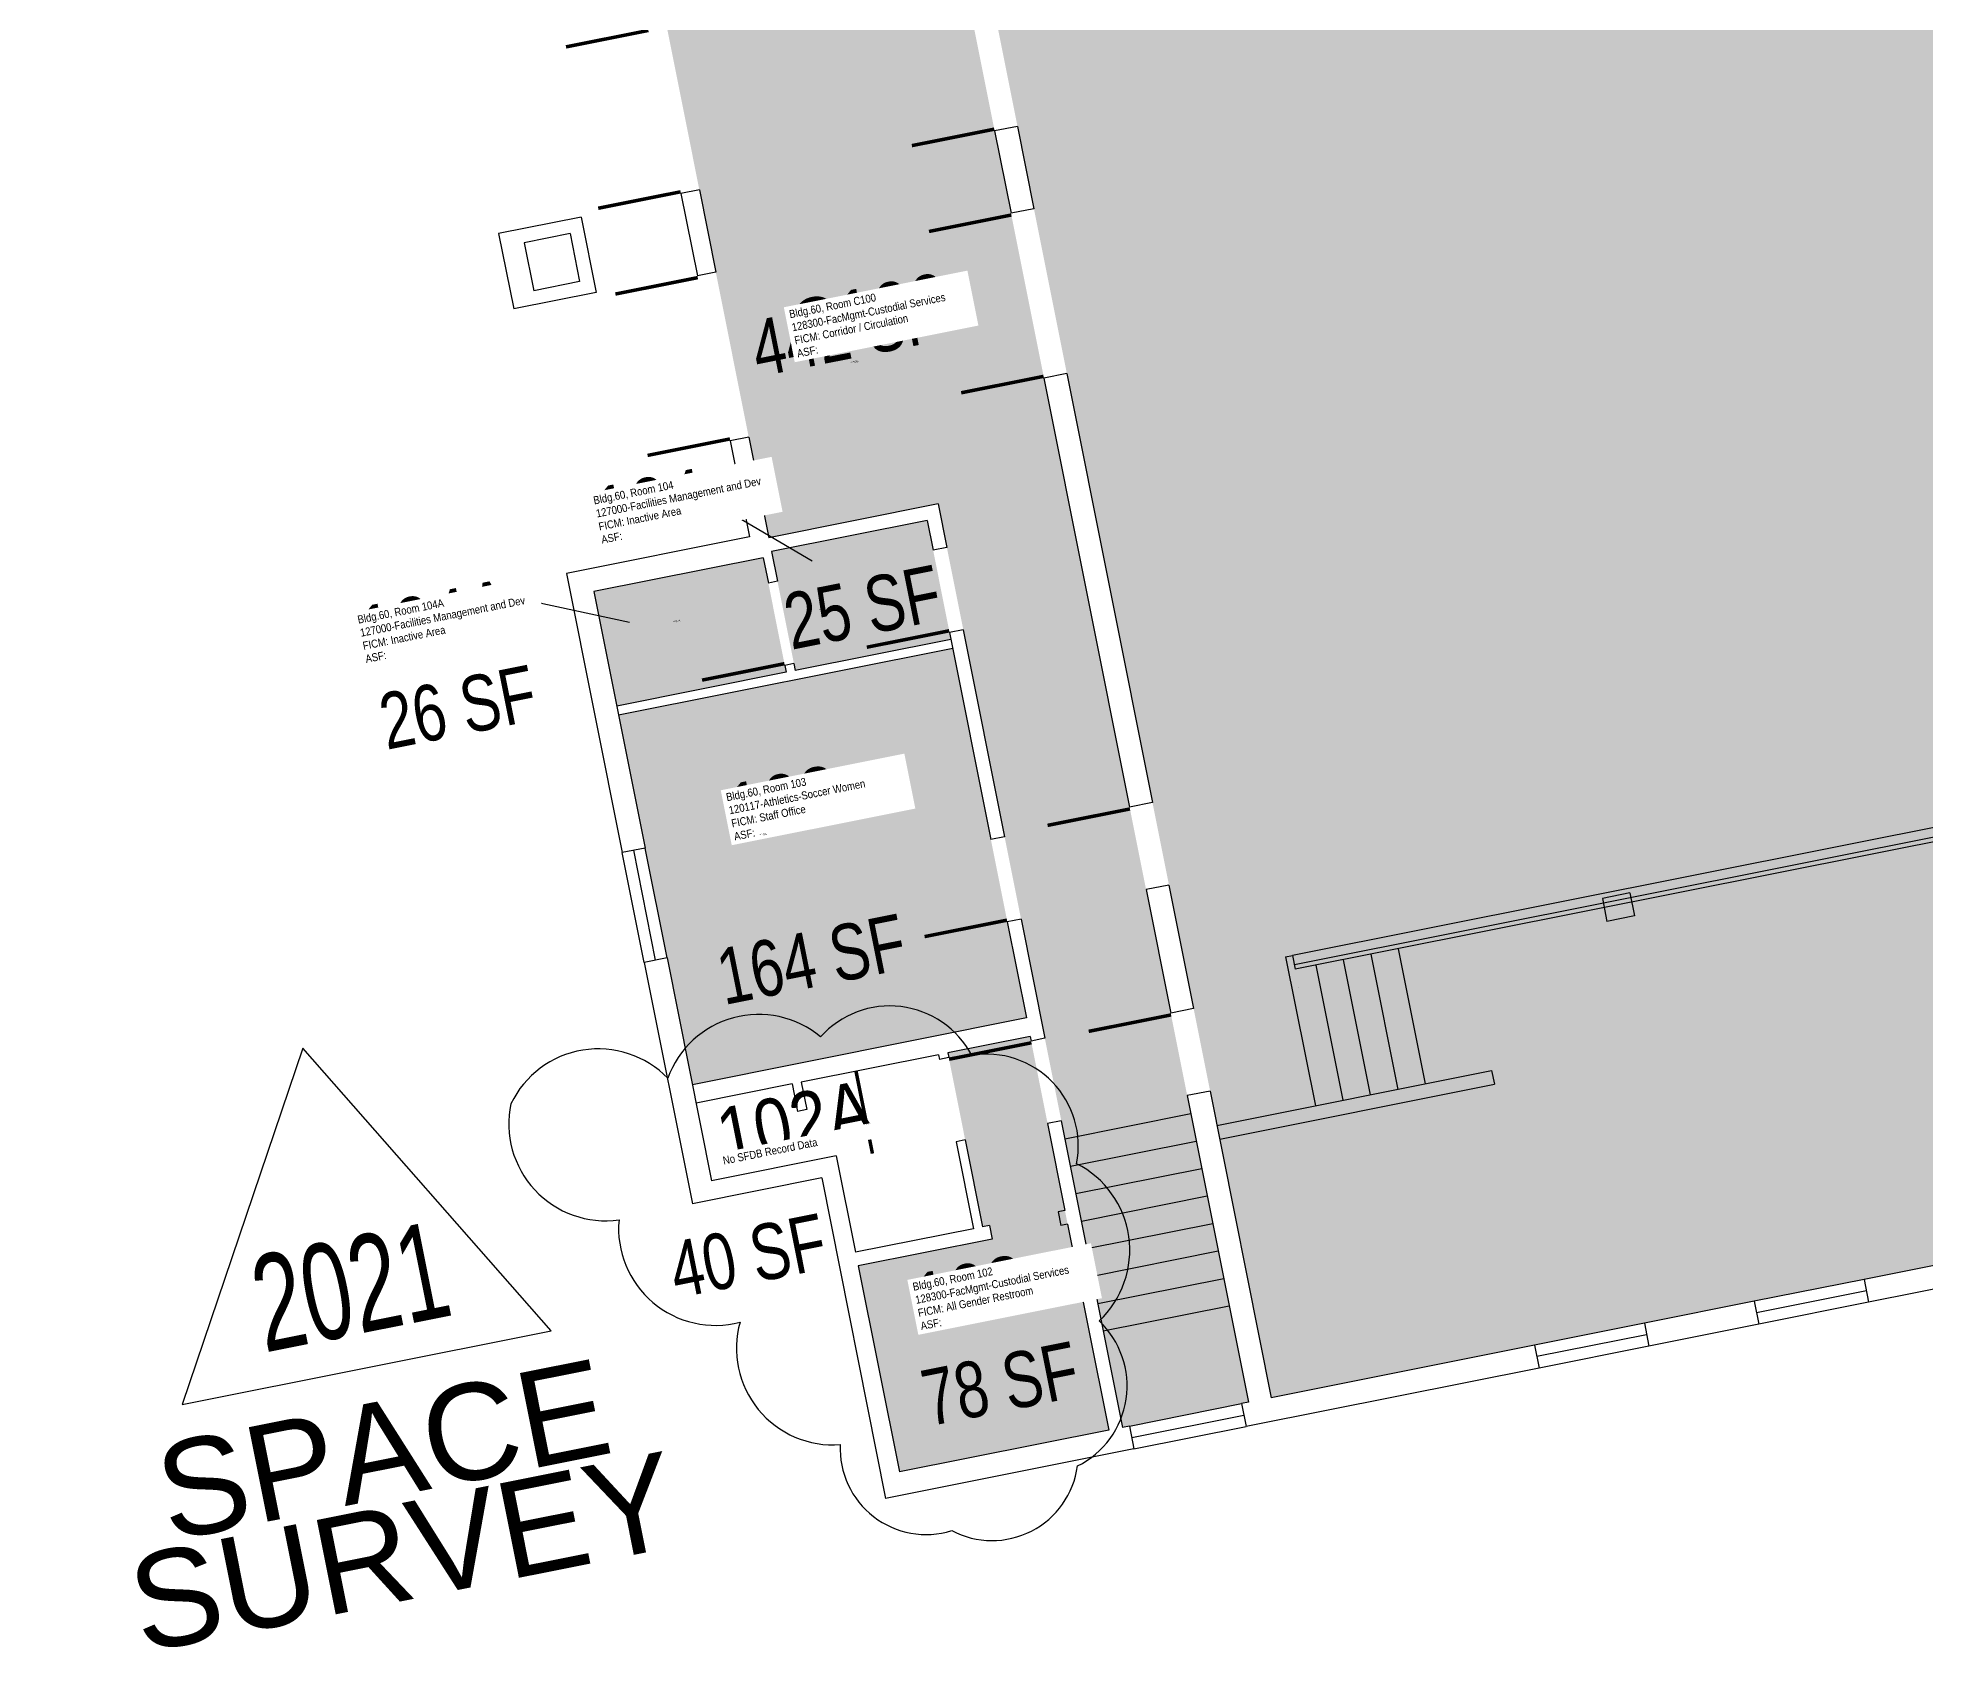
# Model space of a CAD drawing. Header units: inches. Extents: x 69200655 to 69202429, y 27669488 to 27670987.
# Drawn here: x 69200656 to 69201465, y 27669488 to 27670180 of the extents above; entities that cross this region are included whole.
import ezdxf
from ezdxf.enums import TextEntityAlignment as Align

# ---------------------------------------------------------------- set-up
doc = ezdxf.new("R2010")
doc.units = ezdxf.units.IN
doc.header["$LTSCALE"] = 10
doc.header["$MEASUREMENT"] = 0
doc.layers.get('0').update_dxf_attribs({"linetype": 'CONTINUOUS'})
for name, color, linetype in [('A-DOOR', 2, 'CONTINUOUS'), ('A-FLOR', 3, 'CONTINUOUS'), ('A-GLAZ', 1, 'CONTINUOUS'), ('A-IDEN-RNUM', 7, 'CONTINUOUS'), ('A-IDEN-SNUM', 4, 'CONTINUOUS'), ('A-IDEN-VNUM', 4, 'CONTINUOUS'), ('A-WALL', 5, 'CONTINUOUS'), ('AREA-TEXT', 3, 'CONTINUOUS'), ('Rooms-Category-Color', 7, 'CONTINUOUS'), ('Rooms-College-Color', 7, 'CONTINUOUS'), ('Rooms-Department-Color', 7, 'CONTINUOUS'), ('Rooms-Division-Color', 7, 'CONTINUOUS'), ('Rooms-Information', 7, 'CONTINUOUS')]:
    doc.layers.add(name, color=color, linetype=linetype)
doc.layers.add('A-REV', color=1, linetype='CONTINUOUS', true_color=0xff0000)
doc.styles.add('Arial', font='arial.ttf')
doc.styles.add('CP_AREA', font='arial.ttf', dxfattribs={"height": 15})
doc.styles.add('CP_ROOMSNUMBER', font='arial.ttf', dxfattribs={"height": 1})
doc.styles.add('CP_ROOMVNUMBER', font='arial.ttf', dxfattribs={"width": 0.85, "height": 0.075})

# ---------------------------------------------------------------- blocks, each defined once
blk = doc.blocks.new('Space Revision')
at = {"layer": 'A-REV', "transparency": 16777216}
blk.add_lwpolyline([(0, 2.538), (-1.465, 0), (1.465, 0)], close=True, dxfattribs=at)
at = {"layer": 'A-REV', "transparency": 16777216, "insert": (0, -0.274), "char_height": 0.75, "attachment_point": 2, "line_spacing_factor": 0.65, "style": 'Arial'}
blk.add_mtext_dynamic_manual_height_columns('SPACE\\PSURVEY', width=1.2391, gutter_width=0.0182, heights=[0], dxfattribs=at)
at = {"layer": 'A-REV', "style": 'Arial', "flags": 1}
blk.add_attdef('UPDATES', text='', height=0.75, dxfattribs=at).set_placement((1.499, 1.084), align=Align.TOP_LEFT)
at = {"layer": 'A-REV', "transparency": 16777216, "style": 'Arial', "width": 0.65}
blk.add_attdef('YEAR', text='', height=0.75, dxfattribs=at).set_placement((0, 0.646), align=Align.MIDDLE_CENTER)

msp = doc.modelspace()

# ---------------------------------------------------------------- hatches: boundary and pattern name
at = {"layer": 'Rooms-Category-Color', "true_color": 0xadadad}
for points in [[(69201008.74, 27670479.8), (69200833.2, 27670444.76), (69200778.78, 27670717.38), (69202069.31, 27670975.02), (69202299.94, 27669819.81), (69201184.94, 27669597.21), (69201008.74, 27670479.8), (69200833.2, 27670444.76)], [(69201024.09, 27670351.83), (69200932.89, 27670333.62), (69200941.11, 27670292.44), (69200980.53, 27670300.31), (69200992.28, 27670241.47), (69200917.55, 27670226.55), (69200969.63, 27669965.71), (69201042.19, 27669980.19), (69201052.96, 27669926.26), (69201121.19, 27669584.49), (69201175.13, 27669595.26)], [(69200970.8, 27669959.82), (69200980.98, 27669908.83), (69201047.66, 27669922.14), (69201037.48, 27669973.13)], [(69200894.7, 27669942.59), (69200904.49, 27669893.56), (69200977.06, 27669908.05), (69200967.28, 27669957.08)], [(69201115.3, 27669583.31), (69201025.58, 27669565.4), (69201007.96, 27669653.66), (69201065.32, 27669665.11), (69201064.15, 27669670.99), (69201061.21, 27669670.41), (69201053.77, 27669707.67), (69201046.72, 27669742.98), (69201046.32, 27669744.98), (69201081.62, 27669752.03), (69201097.68, 27669671.57)]]:
    msp.add_hatch(color=253, dxfattribs=at).paths.add_polyline_path(points)
at = {"layer": 'Rooms-Category-Color', "true_color": 0xfa9ba3}
msp.add_hatch(color=241, dxfattribs=at).paths.add_polyline_path([(69200936.88, 27669731.33), (69201080.05, 27669759.91), (69201048.44, 27669918.21), (69200905.28, 27669889.63)])
at = {"layer": 'Rooms-College-Color', "true_color": 0xffff64}
msp.add_hatch(color=51, dxfattribs=at).paths.add_polyline_path([(69201008.74, 27670479.8), (69200833.2, 27670444.76), (69200778.78, 27670717.38), (69202069.31, 27670975.02), (69202299.94, 27669819.81), (69201184.94, 27669597.21), (69201008.74, 27670479.8), (69200833.2, 27670444.76)])
at = {"layer": 'Rooms-College-Color', "true_color": 0xadadad}
for points in [[(69201024.09, 27670351.83), (69200932.89, 27670333.62), (69200941.11, 27670292.44), (69200980.53, 27670300.31), (69200992.28, 27670241.47), (69200917.55, 27670226.55), (69200969.63, 27669965.71), (69201042.19, 27669980.19), (69201052.96, 27669926.26), (69201121.19, 27669584.49), (69201175.13, 27669595.26)], [(69200970.8, 27669959.82), (69200980.98, 27669908.83), (69201047.66, 27669922.14), (69201037.48, 27669973.13)], [(69200894.7, 27669942.59), (69200904.49, 27669893.56), (69200977.06, 27669908.05), (69200967.28, 27669957.08)], [(69200936.88, 27669731.33), (69201080.05, 27669759.91), (69201048.44, 27669918.21), (69200905.28, 27669889.63)], [(69201115.3, 27669583.31), (69201025.58, 27669565.4), (69201007.96, 27669653.66), (69201065.32, 27669665.11), (69201064.15, 27669670.99), (69201061.21, 27669670.41), (69201053.77, 27669707.67), (69201046.72, 27669742.98), (69201046.32, 27669744.98), (69201081.62, 27669752.03), (69201097.68, 27669671.57)]]:
    msp.add_hatch(color=253, dxfattribs=at).paths.add_polyline_path(points)
at = {"layer": 'Rooms-Department-Color', "true_color": 0xacacac}
for points in [[(69201008.74, 27670479.8), (69200833.2, 27670444.76), (69200778.78, 27670717.38), (69202069.31, 27670975.02), (69202299.94, 27669819.81), (69201184.94, 27669597.21), (69201008.74, 27670479.8), (69200833.2, 27670444.76)], [(69201024.09, 27670351.83), (69200932.89, 27670333.62), (69200941.11, 27670292.44), (69200980.53, 27670300.31), (69200992.28, 27670241.47), (69200917.55, 27670226.55), (69200969.63, 27669965.71), (69201042.19, 27669980.19), (69201052.96, 27669926.26), (69201121.19, 27669584.49), (69201175.13, 27669595.26)], [(69200970.8, 27669959.82), (69200980.98, 27669908.83), (69201047.66, 27669922.14), (69201037.48, 27669973.13)], [(69200894.7, 27669942.59), (69200904.49, 27669893.56), (69200977.06, 27669908.05), (69200967.28, 27669957.08)], [(69201115.3, 27669583.31), (69201025.58, 27669565.4), (69201007.96, 27669653.66), (69201065.32, 27669665.11), (69201064.15, 27669670.99), (69201061.21, 27669670.41), (69201053.77, 27669707.67), (69201046.72, 27669742.98), (69201046.32, 27669744.98), (69201081.62, 27669752.03), (69201097.68, 27669671.57)]]:
    msp.add_hatch(color=253, dxfattribs=at).paths.add_polyline_path(points)
at = {"layer": 'Rooms-Department-Color', "true_color": 0x604aed}
msp.add_hatch(color=173, dxfattribs=at).paths.add_polyline_path([(69200936.88, 27669731.33), (69201080.05, 27669759.91), (69201048.44, 27669918.21), (69200905.28, 27669889.63)])
at = {"layer": 'Rooms-Division-Color', "true_color": 0xadadad}
for points in [[(69201008.74, 27670479.8), (69200833.2, 27670444.76), (69200778.78, 27670717.38), (69202069.31, 27670975.02), (69202299.94, 27669819.81), (69201184.94, 27669597.21), (69201008.74, 27670479.8), (69200833.2, 27670444.76)], [(69201024.09, 27670351.83), (69200932.89, 27670333.62), (69200941.11, 27670292.44), (69200980.53, 27670300.31), (69200992.28, 27670241.47), (69200917.55, 27670226.55), (69200969.63, 27669965.71), (69201042.19, 27669980.19), (69201052.96, 27669926.26), (69201121.19, 27669584.49), (69201175.13, 27669595.26)], [(69200970.8, 27669959.82), (69200980.98, 27669908.83), (69201047.66, 27669922.14), (69201037.48, 27669973.13)], [(69200894.7, 27669942.59), (69200904.49, 27669893.56), (69200977.06, 27669908.05), (69200967.28, 27669957.08)], [(69201115.3, 27669583.31), (69201025.58, 27669565.4), (69201007.96, 27669653.66), (69201065.32, 27669665.11), (69201064.15, 27669670.99), (69201061.21, 27669670.41), (69201053.77, 27669707.67), (69201046.72, 27669742.98), (69201046.32, 27669744.98), (69201081.62, 27669752.03), (69201097.68, 27669671.57)]]:
    msp.add_hatch(color=253, dxfattribs=at).paths.add_polyline_path(points)
at = {"layer": 'Rooms-Division-Color', "true_color": 0x604aed}
msp.add_hatch(color=173, dxfattribs=at).paths.add_polyline_path([(69200936.88, 27669731.33), (69201080.05, 27669759.91), (69201048.44, 27669918.21), (69200905.28, 27669889.63)])

# ---------------------------------------------------------------- linework, layer by layer
at = {"layer": 'A-DOOR'}
for points in [[(69201052.43, 27670209.88, 1.5, 1.5, 0), (69201017.12, 27670202.83, 0, 0, 0), (69201016.98, 27670203.57, 0, 0, 0.414214), (69201059.33, 27670175.31, 0, 0, 0.414214)], [(69200918.04, 27670183.05, 1.5, 1.5, 0), (69200882.74, 27670176.01, 0, 0, 0), (69200882.59, 27670176.74, 0, 0, 0.414214), (69200924.94, 27670148.49, 0, 0, 0.414214)], [(69201066.23, 27670140.75, 1.5, 1.5, 0), (69201030.93, 27670133.7, 0, 0, 0), (69201031.07, 27670132.96, 0, 0, -0.414214), (69201059.33, 27670175.31, 0, 0, -0.414214)], [(69200931.84, 27670113.92, 1.5, 1.5, 0), (69200896.54, 27670106.87, 0, 0, 0), (69200896.69, 27670106.13, 0, 0, -0.414214), (69200924.94, 27670148.49, 0, 0, -0.414214)], [(69201073.57, 27670103.98, 1.5, 1.5, 0), (69201038.27, 27670096.93, 0, 0, 0), (69201038.12, 27670097.67, 0, 0, 0.414214), (69201080.47, 27670069.41, 0, 0, 0.414214)], [(69200939.18, 27670077.15, 1.5, 1.5, 0), (69200903.88, 27670070.1, 0, 0, 0), (69200903.73, 27670070.84, 0, 0, 0.414214), (69200946.08, 27670042.58, 0, 0, 0.414214)], [(69201087.37, 27670034.84, 1.5, 1.5, 0), (69201052.07, 27670027.8, 0, 0, 0), (69201052.22, 27670027.06, 0, 0, -0.414214), (69201080.47, 27670069.41, 0, 0, -0.414214)], [(69200952.98, 27670008.02, 1.5, 1.5, 0), (69200917.68, 27670000.97, 0, 0, 0), (69200917.83, 27670000.23, 0, 0, -0.414214), (69200946.08, 27670042.58, 0, 0, -0.414214)], [(69201046.93, 27669925.82, 1.5, 1.5, 0), (69201011.62, 27669918.77, 0, 0, 0), (69201011.77, 27669918.04, 0, 0, -0.414214), (69201040.02, 27669960.39, 0, 0, -0.414214)], [(69200976.33, 27669911.73, 1.5, 1.5, 0), (69200941.03, 27669904.68, 0, 0, 0), (69200941.17, 27669903.94, 0, 0, -0.414214), (69200969.43, 27669946.29, 0, 0, -0.414214)], [(69201124.38, 27669849.49, 1.5, 1.5, 0), (69201089.07, 27669842.44, 0, 0, 0), (69201088.93, 27669843.18, 0, 0, 0.414214), (69201131.28, 27669814.92, 0, 0, 0.414214)], [(69201071.68, 27669801.83, 1.5, 1.5, 0), (69201036.38, 27669794.78, 0, 0, 0), (69201036.52, 27669794.05, 0, 0, -0.414214), (69201064.78, 27669836.4, 0, 0, -0.414214)], [(69201142, 27669761.23, 1.5, 1.5, 0), (69201106.69, 27669754.18, 0, 0, 0), (69201106.55, 27669754.92, 0, 0, 0.414214), (69201148.9, 27669726.66, 0, 0, 0.414214)], [(69201082.17, 27669749.29, 1.5, 1.5, 0), (69201046.86, 27669742.24, 0, 0, 0), (69201046.72, 27669742.98, 0, 0, 0.414214), (69201089.07, 27669714.72, 0, 0, 0.414214)], [(69201006.99, 27669737.13, 1.5, 1.5, 0), (69201014.04, 27669701.82, 0, 0, 0), (69201013.3, 27669701.68, 0, 0, 0.414214), (69201041.56, 27669744.03, 0, 0, 0.414214)]]:
    msp.add_lwpolyline(points, format="xyseb", dxfattribs=at)
at = {"layer": 'A-FLOR'}
for p, q in [((69202218.8, 27669991.24), (69201194.02, 27669786.66)), ((69202219.59, 27669987.32), (69201194.81, 27669782.74)), ((69202219.98, 27669985.36), (69201195.2, 27669780.77)), ((69201191.08, 27669786.07), (69201194.02, 27669786.66)), ((69201191.08, 27669786.07), (69201203.81, 27669722.3)), ((69201194.02, 27669786.66), (69201195.2, 27669780.77)), ((69201204.03, 27669782.53), (69201215.58, 27669724.64)), ((69201215.79, 27669784.88), (69201227.35, 27669726.99)), ((69201227.56, 27669787.23), (69201239.12, 27669729.34)), ((69201239.33, 27669789.58), (69201250.89, 27669731.69)), ((69201196.76, 27669772.94), (69201196.76, 27669772.93)), ((69201161.65, 27669713.88), (69201279.32, 27669737.37)), ((69201279.32, 27669737.37), (69201280.5, 27669731.49)), ((69201162.82, 27669707.99), (69201280.5, 27669731.49)), ((69201150.46, 27669718.82), (69201096.52, 27669708.05)), ((69201152.81, 27669707.05), (69201098.87, 27669696.28)), ((69201155.16, 27669695.28), (69201101.22, 27669684.51)), ((69201157.51, 27669683.52), (69201103.57, 27669672.75)), ((69201159.86, 27669671.75), (69201105.92, 27669660.98)), ((69201162.21, 27669659.98), (69201108.27, 27669649.21)), ((69201164.56, 27669648.21), (69201110.61, 27669637.44)), ((69201166.91, 27669636.44), (69201112.96, 27669625.68))]:
    msp.add_line(p, q, dxfattribs=at)
at = {"layer": 'A-GLAZ'}
for p, q in [((69200916.22, 27669783.73), (69200906.83, 27669830.8)), ((69200921.13, 27669784.7), (69200911.73, 27669831.78)), ((69200926.03, 27669785.68), (69200916.63, 27669832.75)), ((69201438.93, 27669647.92), (69201391.85, 27669638.52)), ((69201439.9, 27669643.02), (69201392.83, 27669633.62)), ((69201440.88, 27669638.11), (69201393.81, 27669628.72)), ((69201344.78, 27669629.13), (69201297.71, 27669619.73)), ((69201345.76, 27669624.22), (69201298.69, 27669614.83)), ((69201346.74, 27669619.32), (69201299.67, 27669609.92)), ((69201124.13, 27669585.08), (69201172.19, 27669594.67)), ((69201125.11, 27669580.17), (69201173.17, 27669589.77)), ((69201126.09, 27669575.27), (69201174.15, 27669584.86))]:
    msp.add_line(p, q, dxfattribs=at)
at = {"layer": 'A-IDEN-VNUM', "elevation": -8}
for points in [[(69200949.11, 27669978.81), (69200988.22, 27669955.85)], [(69200869.5, 27669938.21), (69200909.96, 27669929.5)]]:
    msp.add_lwpolyline(points, dxfattribs=at)
at = {"layer": 'A-REV'}
msp.add_lwpolyline([(69200859.14, 27669723.19, 0.520567), (69200905.44, 27669673.43, 0.520567), (69200957.29, 27669629.59, 0.520567), (69201000.25, 27669577.11, 0.520567), (69201047.98, 27669540.26, 0.520567), (69201101.91, 27669567.96, 0.520567), (69201111.18, 27669630.12, 0.520567), (69201101.53, 27669697.47, 0.520567), (69201056.58, 27669743.97, 0.520567), (69200991.8, 27669751.84, 0.520567), (69200926.31, 27669734.1, 0.520567)], format="xyb", close=True, dxfattribs=at)
at = {"layer": 'A-WALL'}
for p, q in [((69201076.18, 27670141.97), (69201066.38, 27670140.01)), ((69201066.38, 27670140.01), (69201073.42, 27670104.72)), ((69201076.18, 27670141.97), (69201083.23, 27670106.67)), ((69200939.87, 27670114.76), (69200931.99, 27670113.18)), ((69200931.99, 27670113.18), (69200939.03, 27670077.89)), ((69200939.87, 27670114.76), (69200946.92, 27670079.46)), ((69201083.23, 27670106.67), (69201073.42, 27670104.72)), ((69200889.17, 27670103.1), (69200853.87, 27670096.05)), ((69200889.17, 27670103.1), (69200895.63, 27670070.76)), ((69200853.87, 27670096.05), (69200860.33, 27670063.71)), ((69200884.47, 27670096.04), (69200864.85, 27670092.12)), ((69200864.85, 27670092.12), (69200868.96, 27670071.55)), ((69200884.47, 27670096.04), (69200888.57, 27670075.47)), ((69200888.57, 27670075.47), (69200868.96, 27670071.55)), ((69200946.92, 27670079.46), (69200939.03, 27670077.89)), ((69200895.63, 27670070.76), (69200860.33, 27670063.71)), ((69201097.33, 27670036.07), (69201087.52, 27670034.11)), ((69201087.52, 27670034.11), (69201124.23, 27669850.23)), ((69201097.33, 27670036.07), (69201134.04, 27669852.18)), ((69200961.02, 27670008.85), (69200953.13, 27670007.28)), ((69200961.02, 27670008.85), (69200969.63, 27669965.71)), ((69200953.13, 27670007.28), (69200961.35, 27669966.09)), ((69201042.19, 27669980.19), (69200969.63, 27669965.71)), ((69201042.19, 27669980.19), (69201045.91, 27669961.56)), ((69201037.48, 27669973.13), (69200970.8, 27669959.82)), ((69201037.48, 27669973.13), (69201040.02, 27669960.39)), ((69200961.35, 27669966.09), (69200882.94, 27669950.44)), ((69200970.8, 27669959.82), (69200973.35, 27669947.08)), ((69201045.91, 27669961.56), (69201040.02, 27669960.39)), ((69200967.28, 27669957.08), (69200894.7, 27669942.59)), ((69200967.28, 27669957.08), (69200969.43, 27669946.29)), ((69200882.94, 27669950.44), (69200906.83, 27669830.8)), ((69200973.35, 27669947.08), (69200969.43, 27669946.29)), ((69200894.7, 27669942.59), (69200916.63, 27669832.75)), ((69201047.66, 27669922.14), (69200980.98, 27669908.83)), ((69201052.96, 27669926.26), (69201047.07, 27669925.09)), ((69201047.07, 27669925.09), (69201064.78, 27669836.4)), ((69201052.96, 27669926.26), (69201070.66, 27669837.57)), ((69201048.44, 27669918.21), (69200905.28, 27669889.63)), ((69200980.4, 27669911.77), (69200976.48, 27669910.99)), ((69200976.48, 27669910.99), (69200977.06, 27669908.05)), ((69200980.4, 27669911.77), (69200980.98, 27669908.83)), ((69200977.06, 27669908.05), (69200904.49, 27669893.56)), ((69201134.04, 27669852.18), (69201124.23, 27669850.23)), ((69200916.63, 27669832.75), (69200906.83, 27669830.8)), ((69201070.66, 27669837.57), (69201064.78, 27669836.4)), ((69201141.08, 27669816.88), (69201131.28, 27669814.92)), ((69201131.28, 27669814.92), (69201141.85, 27669761.97)), ((69201141.08, 27669816.88), (69201151.66, 27669763.93)), ((69201338.57, 27669813.47), (69201326.81, 27669811.12)), ((69201326.81, 27669811.12), (69201328.76, 27669801.32)), ((69201338.57, 27669813.47), (69201340.53, 27669803.67)), ((69201077.71, 27669802.27), (69201071.83, 27669801.1)), ((69201071.83, 27669801.1), (69201080.05, 27669759.91)), ((69201077.71, 27669802.27), (69201087.91, 27669751.2)), ((69201340.53, 27669803.67), (69201328.76, 27669801.32)), ((69200926.03, 27669785.68), (69200916.22, 27669783.73)), ((69200916.22, 27669783.73), (69200936.87, 27669680.3)), ((69200926.03, 27669785.68), (69200945.1, 27669690.14)), ((69201080.05, 27669759.91), (69200936.88, 27669731.33)), ((69201151.66, 27669763.93), (69201141.85, 27669761.97)), ((69201081.62, 27669752.02), (69201046.32, 27669744.98)), ((69201081.62, 27669752.02), (69201082.02, 27669750.02)), ((69201087.91, 27669751.2), (69201082.02, 27669750.02)), ((69201087.91, 27669751.2), (69201082.02, 27669750.02)), ((69201042.4, 27669744.19), (69200983.56, 27669732.45)), ((69201042.4, 27669744.19), (69201042.8, 27669742.19)), ((69201046.72, 27669742.98), (69201042.8, 27669742.19)), ((69201046.32, 27669744.98), (69201046.72, 27669742.98)), ((69200979.64, 27669731.67), (69200938.45, 27669723.44)), ((69200979.64, 27669731.67), (69200981.99, 27669719.9)), ((69200983.56, 27669732.45), (69200985.91, 27669720.68)), ((69201158.7, 27669728.62), (69201148.9, 27669726.66)), ((69201148.9, 27669726.66), (69201175.13, 27669595.26)), ((69201158.7, 27669728.62), (69201184.94, 27669597.21)), ((69200985.91, 27669720.68), (69200981.99, 27669719.9)), ((69201094.95, 27669715.9), (69201089.07, 27669714.72)), ((69201089.07, 27669714.72), (69201096.51, 27669677.46)), ((69201094.95, 27669715.9), (69201121.19, 27669584.49)), ((69200998.55, 27669700.81), (69200945.1, 27669690.14)), ((69200998.55, 27669700.81), (69201006.79, 27669659.54)), ((69201053.77, 27669707.67), (69201049.85, 27669706.89)), ((69201049.85, 27669706.89), (69201057.29, 27669669.63)), ((69201053.77, 27669707.67), (69201061.21, 27669670.41)), ((69200992.28, 27669691.36), (69200936.87, 27669680.3)), ((69200992.28, 27669691.36), (69201019.69, 27669554.03)), ((69201096.51, 27669677.46), (69201093.57, 27669676.87)), ((69201093.57, 27669676.87), (69201094.74, 27669670.98)), ((69201057.29, 27669669.63), (69201006.79, 27669659.54)), ((69201064.15, 27669670.99), (69201061.21, 27669670.41)), ((69201064.15, 27669670.99), (69201065.32, 27669665.11)), ((69201097.68, 27669671.57), (69201094.74, 27669670.98)), ((69201097.68, 27669671.57), (69201115.3, 27669583.31)), ((69201065.32, 27669665.11), (69201007.96, 27669653.66)), ((69201007.96, 27669653.66), (69201025.58, 27669565.4)), ((69201486, 27669657.32), (69201438.93, 27669647.92)), ((69201438.93, 27669647.92), (69201440.88, 27669638.11)), ((69201487.95, 27669647.51), (69201440.88, 27669638.11)), ((69201391.85, 27669638.52), (69201344.78, 27669629.13)), ((69201391.85, 27669638.52), (69201393.81, 27669628.72)), ((69201344.78, 27669629.13), (69201346.74, 27669619.32)), ((69201393.81, 27669628.72), (69201346.74, 27669619.32)), ((69201297.71, 27669619.73), (69201184.94, 27669597.21)), ((69201297.71, 27669619.73), (69201299.67, 27669609.92)), ((69201299.67, 27669609.92), (69201177.09, 27669585.45)), ((69201175.13, 27669595.26), (69201172.19, 27669594.67)), ((69201172.19, 27669594.67), (69201174.15, 27669584.86)), ((69201115.3, 27669583.31), (69201025.58, 27669565.4)), ((69201124.13, 27669585.08), (69201121.19, 27669584.49)), ((69201124.13, 27669585.08), (69201126.09, 27669575.27)), ((69201177.09, 27669585.45), (69201174.15, 27669584.86)), ((69201126.09, 27669575.27), (69201019.69, 27669554.03))]:
    msp.add_line(p, q, dxfattribs=at)

# ---------------------------------------------------------------- block references
at = {"xscale": 55, "yscale": 55, "zscale": 55, "rotation": 11.29}
msp.add_blockref('Space Revision', (69200797.33, 27669610.03), dxfattribs=at).add_auto_attribs({'YEAR': '2021'})

# ---------------------------------------------------------------- texts
at = {"layer": 'A-IDEN-RNUM', "style": 'CP_ROOMSNUMBER'}
for s, p in [('C100-00', (69201006.1, 27670040.59)), ('0104-A0', (69200930.14, 27669929.46)), ('0104-00', (69200992.57, 27669934.47)), ('0103-00', (69200967.08, 27669838.11)), ('0102-A0', (69201011.41, 27669714.23)), ('0102-00', (69201055.84, 27669636.31))]:
    msp.add_text(s, height=0.36, rotation=11.28998, dxfattribs=at).set_placement(p)
at = {"layer": 'A-IDEN-SNUM', "style": 'CP_ROOMSNUMBER'}
for s, p in [('0600C10000', (69201004.74, 27670040.77)), ('0600010400', (69200991.2, 27669934.66)), ('06000104A0', (69200928.78, 27669929.65)), ('0600010300', (69200965.72, 27669838.3)), ('06000102A0', (69201010.04, 27669714.42)), ('0600010200', (69201054.47, 27669636.5))]:
    msp.add_text(s, height=0.36, rotation=11.28998, dxfattribs=at).set_placement(p)
at = {"layer": 'A-IDEN-VNUM', "style": 'CP_ROOMVNUMBER', "width": 0.85}
for s, p in [('C100', (69200982.11, 27670042.86)), ('104', (69200898.22, 27669963.07)), ('104A', (69200797.16, 27669911.99)), ('103', (69200955.1, 27669835.91)), ('102A', (69200950.33, 27669697.04)), ('102', (69201035.04, 27669626.13))]:
    msp.add_text(s, height=24, rotation=11.28998, dxfattribs=at).set_placement(p)
at = {"layer": 'AREA-TEXT', "style": 'CP_AREA', "width": 0.75}
for s, p in [('442 SF', (69201002.53, 27670054.25, -8)), ('25 SF', (69201009.8, 27669935.96, -8)), ('26 SF', (69200836.4, 27669893.12, -8)), ('164 SF', (69200987.85, 27669785.12, -8)), ('40 SF', (69200960.64, 27669658.1)), ('78 SF', (69201068.74, 27669603.25))]:
    msp.add_text(s, height=24, rotation=11.28998, dxfattribs=at).set_placement(p, align=Align.MIDDLE_CENTER)

# ---------------------------------------------------------------- next in the draw order: texts
at = {"layer": 'Rooms-Information', "char_height": 3.4286, "width": 76.8, "attachment_point": 7, "rotation": 11.28998, "style": 'CP_ROOMVNUMBER', "bg_fill": 3, "box_fill_scale": 1.5, "bg_fill_color": 256, "bg_fill_true_color": 13158600, "bg_fill_transparency": 0}
for s, insert in [('Bldg.60, Room C100^M^J128300-FacMgmt-Custodial Services^M^JFICM: Corridor / Circulation^M^JASF: ', (69200982.11, 27670042.86)), ('Bldg.60, Room 104^M^J127000-Facilities Management and Dev^M^JFICM: Inactive Area^M^JASF: ', (69200898.22, 27669963.07)), ('Bldg.60, Room 104A^M^J127000-Facilities Management and Dev^M^JFICM: Inactive Area^M^JASF: ', (69200797.16, 27669911.99)), ('Bldg.60, Room 103^M^J120117-Athletics-Soccer Women^M^JFICM: Staff Office^M^JASF: ', (69200955.1, 27669835.91)), ('No SFDB Record Data', (69200950.33, 27669697.04)), ('Bldg.60, Room 102^M^J128300-FacMgmt-Custodial Services^M^JFICM: All Gender Restroom^M^JASF: ', (69201035.04, 27669626.13))]:
    msp.add_mtext(s, dxfattribs=dict(at, insert=insert))

doc.saveas('drawing.dxf')
